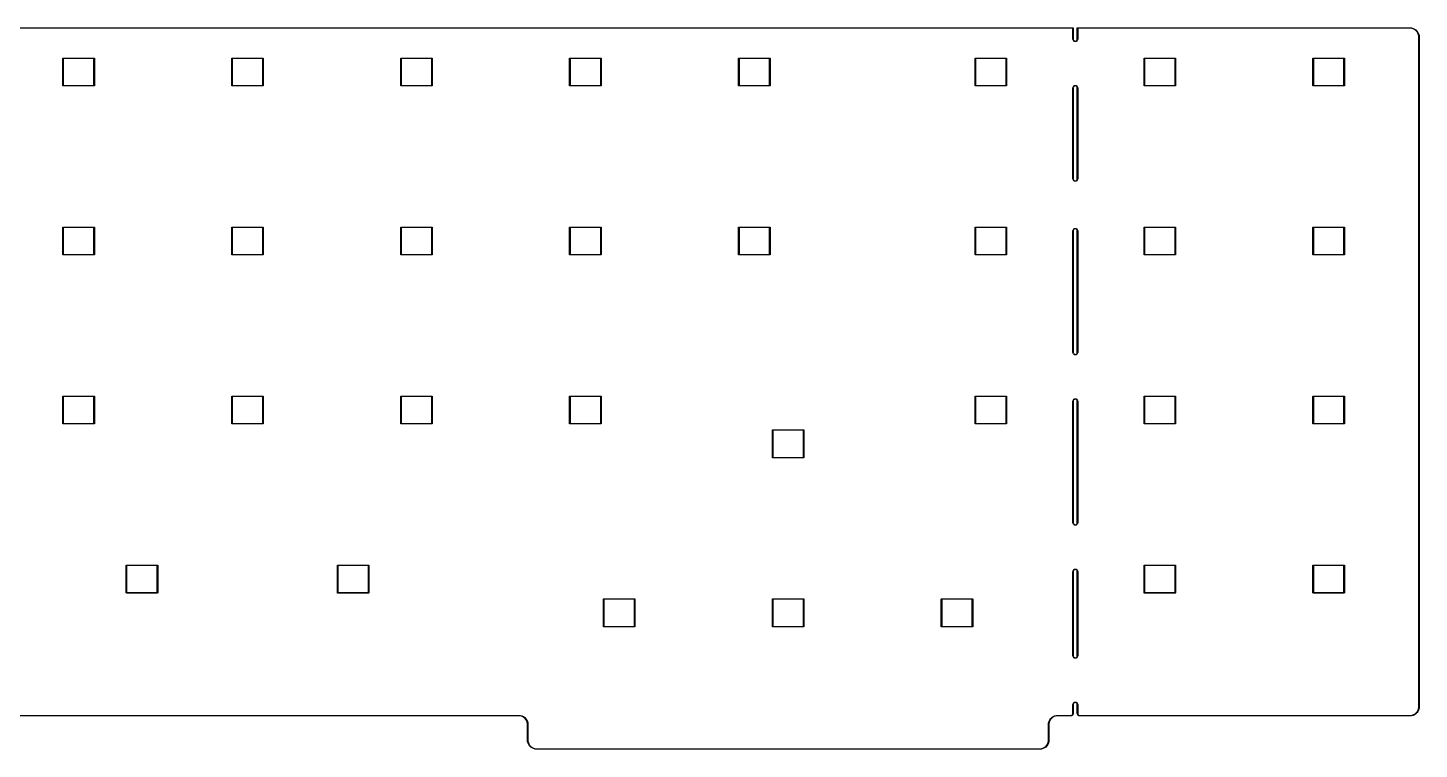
# Model space of a CAD drawing. Extents: x 2.6 to 15, y -6.3 to -3.1.
# Drawn here: x 8.77 to 14.95, y -6.3 to -3.1 of the extents above; entities that cross this region are included whole.
import ezdxf

# ---------------------------------------------------------------- set-up
doc = ezdxf.new("R2010")
doc.units = 0
doc.header["$MEASUREMENT"] = 0
doc.layers.add('BLACK', color=7, linetype='CONTINUOUS')

msp = doc.modelspace()

# ---------------------------------------------------------------- linework, layer by layer
at = {"layer": 'BLACK', "linetype": 'CONTINUOUS'}
for p, q in [((2.6378, -3.0994), (13.4154, -3.0994)), ((13.4144, -3.1014), (2.6378, -3.1014)), ((13.4144, -3.1496), (13.4144, -3.1014)), ((13.4149, -3.153), (13.4144, -3.1496)), ((13.4154, -3.0994), (13.4157, -3.0995)), ((13.4157, -3.0995), (13.4163, -3.1)), ((13.4163, -3.1), (13.4163, -3.1004)), ((13.4163, -3.1004), (13.4163, -3.1496)), ((13.4163, -3.1496), (13.4163, -3.151)), ((13.4341, -3.1), (13.4347, -3.0995)), ((13.4341, -3.1004), (13.4341, -3.1)), ((13.4341, -3.1496), (13.4341, -3.1004)), ((13.4341, -3.151), (13.4341, -3.1496)), ((13.4347, -3.0995), (13.435, -3.0994)), ((13.435, -3.0994), (14.9114, -3.0994)), ((13.436, -3.1496), (13.4355, -3.153)), ((14.9114, -3.1014), (13.436, -3.1014)), ((13.436, -3.1014), (13.436, -3.1496)), ((14.9114, -3.0994), (14.9184, -3.1)), ((14.9148, -3.1014), (14.9114, -3.1014)), ((14.9214, -3.1025), (14.9148, -3.1014)), ((14.9184, -3.1), (14.9252, -3.1018)), ((14.9277, -3.1048), (14.9214, -3.1025)), ((14.9252, -3.1018), (14.9316, -3.1048)), ((14.9335, -3.1082), (14.9277, -3.1048)), ((14.9316, -3.1048), (14.9374, -3.1089)), ((14.9387, -3.1125), (14.9335, -3.1082)), ((14.9374, -3.1089), (14.9423, -3.1138)), ((14.943, -3.1177), (14.9387, -3.1125)), ((14.9423, -3.1138), (14.9464, -3.1196)), ((14.9463, -3.1235), (14.943, -3.1177)), ((14.9486, -3.1298), (14.9463, -3.1235)), ((14.9464, -3.1196), (14.9493, -3.126)), ((14.9498, -3.1364), (14.9486, -3.1298)), ((14.9493, -3.126), (14.9512, -3.1328)), ((14.9498, -3.1398), (14.9498, -3.1364)), ((14.9498, -6.1122), (14.9498, -3.1398)), ((14.9512, -3.1328), (14.9518, -3.1398)), ((14.9518, -3.1398), (14.9518, -6.1122)), ((13.4164, -3.156), (13.4149, -3.153)), ((13.4163, -3.151), (13.4172, -3.1537)), ((13.4188, -3.1584), (13.4164, -3.156)), ((13.4172, -3.1537), (13.4189, -3.1559)), ((13.4219, -3.1599), (13.4188, -3.1584)), ((13.4189, -3.1559), (13.4211, -3.1576)), ((13.4211, -3.1576), (13.4238, -3.1585)), ((13.4252, -3.1604), (13.4219, -3.1599)), ((13.4238, -3.1585), (13.4252, -3.1585)), ((13.4252, -3.1585), (13.4266, -3.1585)), ((13.4285, -3.1599), (13.4252, -3.1604)), ((13.4266, -3.1585), (13.4293, -3.1576)), ((13.4316, -3.1584), (13.4285, -3.1599)), ((13.4293, -3.1576), (13.4315, -3.1559)), ((13.4315, -3.1559), (13.4332, -3.1537)), ((13.434, -3.156), (13.4316, -3.1584)), ((13.4332, -3.1537), (13.4341, -3.151)), ((13.4355, -3.153), (13.434, -3.156)), ((8.9301, -3.2343), (8.9302, -3.2339)), ((8.9301, -3.3563), (8.9301, -3.2343)), ((8.9302, -3.2339), (8.9307, -3.2333)), ((8.9307, -3.2333), (8.9311, -3.2333)), ((8.9311, -3.2333), (9.0689, -3.2333)), ((8.9321, -3.2352), (8.9321, -3.3553)), ((9.0679, -3.2352), (8.9321, -3.2352)), ((9.0679, -3.3553), (9.0679, -3.2352)), ((9.0689, -3.2333), (9.0693, -3.2333)), ((9.0693, -3.2333), (9.0698, -3.2339)), ((9.0698, -3.2339), (9.0699, -3.2343)), ((9.0699, -3.2343), (9.0699, -3.3563)), ((9.6801, -3.2343), (9.6802, -3.2339)), ((9.6801, -3.3563), (9.6801, -3.2343)), ((9.6802, -3.2339), (9.6807, -3.2333)), ((9.6807, -3.2333), (9.6811, -3.2333)), ((9.6811, -3.2333), (9.8189, -3.2333)), ((9.6821, -3.2352), (9.6821, -3.3553)), ((9.8179, -3.2352), (9.6821, -3.2352)), ((9.8179, -3.3553), (9.8179, -3.2352)), ((9.8189, -3.2333), (9.8193, -3.2333)), ((9.8193, -3.2333), (9.8198, -3.2339)), ((9.8198, -3.2339), (9.8199, -3.2343)), ((9.8199, -3.2343), (9.8199, -3.3563)), ((10.4301, -3.2343), (10.4302, -3.2339)), ((10.4301, -3.3563), (10.4301, -3.2343)), ((10.4302, -3.2339), (10.4307, -3.2333)), ((10.4307, -3.2333), (10.4311, -3.2333)), ((10.4311, -3.2333), (10.5689, -3.2333)), ((10.4321, -3.2352), (10.4321, -3.3553)), ((10.5679, -3.2352), (10.4321, -3.2352)), ((10.5679, -3.3553), (10.5679, -3.2352)), ((10.5689, -3.2333), (10.5693, -3.2333)), ((10.5693, -3.2333), (10.5698, -3.2339)), ((10.5698, -3.2339), (10.5699, -3.2343)), ((10.5699, -3.2343), (10.5699, -3.3563)), ((11.1801, -3.2343), (11.1802, -3.2339)), ((11.1801, -3.3563), (11.1801, -3.2343)), ((11.1802, -3.2339), (11.1807, -3.2333)), ((11.1807, -3.2333), (11.1811, -3.2333)), ((11.1811, -3.2333), (11.3189, -3.2333)), ((11.1821, -3.2352), (11.1821, -3.3553)), ((11.3179, -3.2352), (11.1821, -3.2352)), ((11.3179, -3.3553), (11.3179, -3.2352)), ((11.3189, -3.2333), (11.3193, -3.2333)), ((11.3193, -3.2333), (11.3198, -3.2339)), ((11.3198, -3.2339), (11.3199, -3.2343)), ((11.3199, -3.2343), (11.3199, -3.3563)), ((11.9301, -3.2343), (11.9302, -3.2339)), ((11.9301, -3.3563), (11.9301, -3.2343)), ((11.9302, -3.2339), (11.9307, -3.2333)), ((11.9307, -3.2333), (11.9311, -3.2333)), ((11.9311, -3.2333), (12.0689, -3.2333)), ((11.9321, -3.2352), (11.9321, -3.3553)), ((12.0679, -3.2352), (11.9321, -3.2352)), ((12.0679, -3.3553), (12.0679, -3.2352)), ((12.0689, -3.2333), (12.0693, -3.2333)), ((12.0693, -3.2333), (12.0698, -3.2339)), ((12.0698, -3.2339), (12.0699, -3.2343)), ((12.0699, -3.2343), (12.0699, -3.3563)), ((12.9801, -3.2343), (12.9802, -3.2339)), ((12.9801, -3.3563), (12.9801, -3.2343)), ((12.9802, -3.2339), (12.9807, -3.2333)), ((12.9807, -3.2333), (12.9811, -3.2333)), ((12.9811, -3.2333), (13.1189, -3.2333)), ((12.9821, -3.2352), (12.9821, -3.3553)), ((13.1179, -3.2352), (12.9821, -3.2352)), ((13.1179, -3.3553), (13.1179, -3.2352)), ((13.1189, -3.2333), (13.1193, -3.2333)), ((13.1193, -3.2333), (13.1198, -3.2339)), ((13.1198, -3.2339), (13.1199, -3.2343)), ((13.1199, -3.2343), (13.1199, -3.3563)), ((13.7301, -3.2343), (13.7302, -3.2339)), ((13.7301, -3.3563), (13.7301, -3.2343)), ((13.7302, -3.2339), (13.7307, -3.2333)), ((13.7307, -3.2333), (13.7311, -3.2333)), ((13.7311, -3.2333), (13.8689, -3.2333)), ((13.7321, -3.2352), (13.7321, -3.3553)), ((13.8679, -3.2352), (13.7321, -3.2352)), ((13.8679, -3.3553), (13.8679, -3.2352)), ((13.8689, -3.2333), (13.8693, -3.2333)), ((13.8693, -3.2333), (13.8698, -3.2339)), ((13.8698, -3.2339), (13.8699, -3.2343)), ((13.8699, -3.2343), (13.8699, -3.3563)), ((14.4801, -3.2343), (14.4802, -3.2339)), ((14.4801, -3.3563), (14.4801, -3.2343)), ((14.4802, -3.2339), (14.4807, -3.2333)), ((14.4807, -3.2333), (14.4811, -3.2333)), ((14.4811, -3.2333), (14.6189, -3.2333)), ((14.4821, -3.2352), (14.4821, -3.3553)), ((14.6179, -3.2352), (14.4821, -3.2352)), ((14.6179, -3.3553), (14.6179, -3.2352)), ((14.6189, -3.2333), (14.6193, -3.2333)), ((14.6193, -3.2333), (14.6198, -3.2339)), ((14.6198, -3.2339), (14.6199, -3.2343)), ((14.6199, -3.2343), (14.6199, -3.3563)), ((8.9302, -3.3567), (8.9301, -3.3563)), ((8.9307, -3.3572), (8.9302, -3.3567)), ((8.9302, -3.3567), (8.9302, -3.3567)), ((8.9311, -3.3573), (8.9307, -3.3572)), ((9.0689, -3.3573), (8.9311, -3.3573)), ((8.9321, -3.3553), (9.0679, -3.3553)), ((9.0693, -3.3572), (9.0689, -3.3573)), ((9.0698, -3.3567), (9.0693, -3.3572)), ((9.0699, -3.3563), (9.0698, -3.3567)), ((9.0698, -3.3567), (9.0698, -3.3567)), ((9.6802, -3.3567), (9.6801, -3.3563)), ((9.6807, -3.3572), (9.6802, -3.3567)), ((9.6802, -3.3567), (9.6802, -3.3567)), ((9.6811, -3.3573), (9.6807, -3.3572)), ((9.8189, -3.3573), (9.6811, -3.3573)), ((9.6821, -3.3553), (9.8179, -3.3553)), ((9.8193, -3.3572), (9.8189, -3.3573)), ((9.8198, -3.3567), (9.8193, -3.3572)), ((9.8199, -3.3563), (9.8198, -3.3567)), ((9.8198, -3.3567), (9.8198, -3.3567)), ((10.4302, -3.3567), (10.4301, -3.3563)), ((10.4307, -3.3572), (10.4302, -3.3567)), ((10.4302, -3.3567), (10.4302, -3.3567)), ((10.4311, -3.3573), (10.4307, -3.3572)), ((10.5689, -3.3573), (10.4311, -3.3573)), ((10.4321, -3.3553), (10.5679, -3.3553)), ((10.5693, -3.3572), (10.5689, -3.3573)), ((10.5698, -3.3567), (10.5693, -3.3572)), ((10.5699, -3.3563), (10.5698, -3.3567)), ((10.5698, -3.3567), (10.5698, -3.3567)), ((11.1802, -3.3567), (11.1801, -3.3563)), ((11.1807, -3.3572), (11.1802, -3.3567)), ((11.1802, -3.3567), (11.1802, -3.3567)), ((11.1811, -3.3573), (11.1807, -3.3572)), ((11.3189, -3.3573), (11.1811, -3.3573)), ((11.1821, -3.3553), (11.3179, -3.3553)), ((11.3193, -3.3572), (11.3189, -3.3573)), ((11.3198, -3.3567), (11.3193, -3.3572)), ((11.3199, -3.3563), (11.3198, -3.3567)), ((11.3198, -3.3567), (11.3198, -3.3567)), ((11.9302, -3.3567), (11.9301, -3.3563)), ((11.9307, -3.3572), (11.9302, -3.3567)), ((11.9302, -3.3567), (11.9302, -3.3567)), ((11.9311, -3.3573), (11.9307, -3.3572)), ((12.0689, -3.3573), (11.9311, -3.3573)), ((11.9321, -3.3553), (12.0679, -3.3553)), ((12.0693, -3.3572), (12.0689, -3.3573)), ((12.0698, -3.3567), (12.0693, -3.3572)), ((12.0699, -3.3563), (12.0698, -3.3567)), ((12.0698, -3.3567), (12.0698, -3.3567)), ((12.9802, -3.3567), (12.9801, -3.3563)), ((12.9807, -3.3572), (12.9802, -3.3567)), ((12.9802, -3.3567), (12.9802, -3.3567)), ((12.9811, -3.3573), (12.9807, -3.3572)), ((13.1189, -3.3573), (12.9811, -3.3573)), ((12.9821, -3.3553), (13.1179, -3.3553)), ((13.1193, -3.3572), (13.1189, -3.3573)), ((13.1198, -3.3567), (13.1193, -3.3572)), ((13.1199, -3.3563), (13.1198, -3.3567)), ((13.1198, -3.3567), (13.1198, -3.3567)), ((13.4144, -3.3661), (13.4149, -3.3628)), ((13.4144, -3.7697), (13.4144, -3.3661)), ((13.4144, -3.3661), (13.4144, -3.3661)), ((13.4144, -3.3661), (13.4144, -3.3661)), ((13.4149, -3.3628), (13.4164, -3.3598)), ((13.4172, -3.3621), (13.4163, -3.3647)), ((13.4163, -3.3647), (13.4163, -3.3661)), ((13.4163, -3.3661), (13.4163, -3.3661)), ((13.4163, -3.3661), (13.4163, -3.3661)), ((13.4163, -3.3661), (13.4163, -3.7697)), ((13.4164, -3.3598), (13.4188, -3.3574)), ((13.4189, -3.3598), (13.4172, -3.3621)), ((13.4188, -3.3574), (13.4219, -3.3558)), ((13.4211, -3.3581), (13.4189, -3.3598)), ((13.4238, -3.3573), (13.4211, -3.3581)), ((13.4219, -3.3558), (13.4252, -3.3553)), ((13.4252, -3.3573), (13.4238, -3.3573)), ((13.4252, -3.3553), (13.4285, -3.3558)), ((13.4252, -3.3553), (13.4252, -3.3553)), ((13.4266, -3.3573), (13.4252, -3.3573)), ((13.4252, -3.3573), (13.4252, -3.3573)), ((13.4293, -3.3581), (13.4266, -3.3573)), ((13.4285, -3.3558), (13.4316, -3.3574)), ((13.4315, -3.3598), (13.4293, -3.3581)), ((13.4332, -3.3621), (13.4315, -3.3598)), ((13.4316, -3.3574), (13.434, -3.3598)), ((13.4341, -3.3647), (13.4332, -3.3621)), ((13.434, -3.3598), (13.4355, -3.3628)), ((13.4341, -3.3661), (13.4341, -3.3647)), ((13.4341, -3.7697), (13.4341, -3.3661)), ((13.4341, -3.3661), (13.4341, -3.3661)), ((13.4341, -3.3661), (13.4341, -3.3661)), ((13.4341, -3.3661), (13.4341, -3.3661)), ((13.4355, -3.3628), (13.436, -3.3661)), ((13.436, -3.3661), (13.436, -3.3661)), ((13.436, -3.3661), (13.436, -3.3661)), ((13.436, -3.3661), (13.436, -3.3661)), ((13.436, -3.3661), (13.436, -3.7697)), ((13.7302, -3.3567), (13.7301, -3.3563)), ((13.7307, -3.3572), (13.7302, -3.3567)), ((13.7302, -3.3567), (13.7302, -3.3567)), ((13.7311, -3.3573), (13.7307, -3.3572)), ((13.8689, -3.3573), (13.7311, -3.3573)), ((13.7321, -3.3553), (13.8679, -3.3553)), ((13.8693, -3.3572), (13.8689, -3.3573)), ((13.8698, -3.3567), (13.8693, -3.3572)), ((13.8699, -3.3563), (13.8698, -3.3567)), ((13.8698, -3.3567), (13.8698, -3.3567)), ((14.4802, -3.3567), (14.4801, -3.3563)), ((14.4807, -3.3572), (14.4802, -3.3567)), ((14.4802, -3.3567), (14.4802, -3.3567)), ((14.4811, -3.3573), (14.4807, -3.3572)), ((14.6189, -3.3573), (14.4811, -3.3573)), ((14.4821, -3.3553), (14.6179, -3.3553)), ((14.6193, -3.3572), (14.6189, -3.3573)), ((14.6198, -3.3567), (14.6193, -3.3572)), ((14.6199, -3.3563), (14.6198, -3.3567)), ((14.6198, -3.3567), (14.6198, -3.3567)), ((13.4149, -3.773), (13.4144, -3.7697)), ((13.4164, -3.776), (13.4149, -3.773)), ((13.4163, -3.7697), (13.4163, -3.7711)), ((13.4163, -3.7711), (13.4172, -3.7738)), ((13.4188, -3.7784), (13.4164, -3.776)), ((13.4172, -3.7738), (13.4189, -3.776)), ((13.4219, -3.78), (13.4188, -3.7784)), ((13.4189, -3.776), (13.4211, -3.7777)), ((13.4211, -3.7777), (13.4238, -3.7785)), ((13.4252, -3.7805), (13.4219, -3.78)), ((13.4238, -3.7785), (13.4252, -3.7785)), ((13.4252, -3.7785), (13.4266, -3.7785)), ((13.4285, -3.78), (13.4252, -3.7805)), ((13.4266, -3.7785), (13.4293, -3.7777)), ((13.4316, -3.7784), (13.4285, -3.78)), ((13.4293, -3.7777), (13.4315, -3.776)), ((13.4315, -3.776), (13.4332, -3.7738)), ((13.434, -3.776), (13.4316, -3.7784)), ((13.4332, -3.7738), (13.4341, -3.7711)), ((13.4355, -3.773), (13.434, -3.776)), ((13.4341, -3.7711), (13.4341, -3.7697)), ((13.436, -3.7697), (13.4355, -3.773)), ((8.9301, -3.9843), (8.9302, -3.9839)), ((8.9301, -4.1063), (8.9301, -3.9843)), ((8.9302, -3.9839), (8.9307, -3.9833)), ((8.9307, -3.9833), (8.9311, -3.9833)), ((8.9311, -3.9833), (9.0689, -3.9833)), ((8.9321, -3.9852), (8.9321, -4.1053)), ((9.0679, -3.9852), (8.9321, -3.9852)), ((9.0679, -4.1053), (9.0679, -3.9852)), ((9.0689, -3.9833), (9.0693, -3.9833)), ((9.0693, -3.9833), (9.0698, -3.9839)), ((9.0698, -3.9839), (9.0699, -3.9843)), ((9.0699, -3.9843), (9.0699, -4.1063)), ((9.6801, -3.9843), (9.6802, -3.9839)), ((9.6801, -4.1063), (9.6801, -3.9843)), ((9.6802, -3.9839), (9.6807, -3.9833)), ((9.6807, -3.9833), (9.6811, -3.9833)), ((9.6811, -3.9833), (9.8189, -3.9833)), ((9.6821, -3.9852), (9.6821, -4.1053)), ((9.8179, -3.9852), (9.6821, -3.9852)), ((9.8179, -4.1053), (9.8179, -3.9852)), ((9.8189, -3.9833), (9.8193, -3.9833)), ((9.8193, -3.9833), (9.8198, -3.9839)), ((9.8198, -3.9839), (9.8199, -3.9843)), ((9.8199, -3.9843), (9.8199, -4.1063)), ((10.4301, -3.9843), (10.4302, -3.9839)), ((10.4301, -4.1063), (10.4301, -3.9843)), ((10.4302, -3.9839), (10.4307, -3.9833)), ((10.4307, -3.9833), (10.4311, -3.9833)), ((10.4311, -3.9833), (10.5689, -3.9833)), ((10.4321, -3.9852), (10.4321, -4.1053)), ((10.5679, -3.9852), (10.4321, -3.9852)), ((10.5679, -4.1053), (10.5679, -3.9852)), ((10.5689, -3.9833), (10.5693, -3.9833)), ((10.5693, -3.9833), (10.5698, -3.9839)), ((10.5698, -3.9839), (10.5699, -3.9843)), ((10.5699, -3.9843), (10.5699, -4.1063)), ((11.1801, -3.9843), (11.1802, -3.9839)), ((11.1801, -4.1063), (11.1801, -3.9843)), ((11.1802, -3.9839), (11.1807, -3.9833)), ((11.1807, -3.9833), (11.1811, -3.9833)), ((11.1811, -3.9833), (11.3189, -3.9833)), ((11.1821, -3.9852), (11.1821, -4.1053)), ((11.3179, -3.9852), (11.1821, -3.9852)), ((11.3179, -4.1053), (11.3179, -3.9852)), ((11.3189, -3.9833), (11.3193, -3.9833)), ((11.3193, -3.9833), (11.3198, -3.9839)), ((11.3198, -3.9839), (11.3199, -3.9843)), ((11.3199, -3.9843), (11.3199, -4.1063)), ((11.9301, -3.9843), (11.9302, -3.9839)), ((11.9301, -4.1063), (11.9301, -3.9843)), ((11.9302, -3.9839), (11.9307, -3.9833)), ((11.9307, -3.9833), (11.9311, -3.9833)), ((11.9311, -3.9833), (12.0689, -3.9833)), ((11.9321, -3.9852), (11.9321, -4.1053)), ((12.0679, -3.9852), (11.9321, -3.9852)), ((12.0679, -4.1053), (12.0679, -3.9852)), ((12.0689, -3.9833), (12.0693, -3.9833)), ((12.0693, -3.9833), (12.0698, -3.9839)), ((12.0698, -3.9839), (12.0699, -3.9843)), ((12.0699, -3.9843), (12.0699, -4.1063)), ((12.9801, -3.9843), (12.9802, -3.9839)), ((12.9801, -4.1063), (12.9801, -3.9843)), ((12.9802, -3.9839), (12.9807, -3.9833)), ((12.9807, -3.9833), (12.9811, -3.9833)), ((12.9811, -3.9833), (13.1189, -3.9833)), ((12.9821, -3.9852), (12.9821, -4.1053)), ((13.1179, -3.9852), (12.9821, -3.9852)), ((13.1179, -4.1053), (13.1179, -3.9852)), ((13.1189, -3.9833), (13.1193, -3.9833)), ((13.1193, -3.9833), (13.1198, -3.9839)), ((13.1198, -3.9839), (13.1199, -3.9843)), ((13.1199, -3.9843), (13.1199, -4.1063)), ((13.4144, -4), (13.4149, -3.9967)), ((13.4144, -4.5394), (13.4144, -4)), ((13.4149, -3.9967), (13.4164, -3.9936)), ((13.4172, -3.9959), (13.4163, -3.9986)), ((13.4163, -3.9986), (13.4163, -4)), ((13.4163, -4), (13.4163, -4.5394)), ((13.4164, -3.9936), (13.4188, -3.9912)), ((13.4189, -3.9937), (13.4172, -3.9959)), ((13.4188, -3.9912), (13.4219, -3.9897)), ((13.4211, -3.992), (13.4189, -3.9937)), ((13.4238, -3.9911), (13.4211, -3.992)), ((13.4219, -3.9897), (13.4252, -3.9892)), ((13.4252, -3.9911), (13.4238, -3.9911)), ((13.4252, -3.9892), (13.4285, -3.9897)), ((13.4266, -3.9911), (13.4252, -3.9911)), ((13.4293, -3.992), (13.4266, -3.9911)), ((13.4285, -3.9897), (13.4316, -3.9912)), ((13.4315, -3.9937), (13.4293, -3.992)), ((13.4332, -3.9959), (13.4315, -3.9937)), ((13.4316, -3.9912), (13.434, -3.9936)), ((13.4341, -3.9986), (13.4332, -3.9959)), ((13.434, -3.9936), (13.4355, -3.9967)), ((13.4341, -4), (13.4341, -3.9986)), ((13.4341, -4.5394), (13.4341, -4)), ((13.4355, -3.9967), (13.436, -4)), ((13.436, -4), (13.436, -4.5394)), ((13.7301, -3.9843), (13.7302, -3.9839)), ((13.7301, -4.1063), (13.7301, -3.9843)), ((13.7302, -3.9839), (13.7307, -3.9833)), ((13.7307, -3.9833), (13.7311, -3.9833)), ((13.7311, -3.9833), (13.8689, -3.9833)), ((13.7321, -3.9852), (13.7321, -4.1053)), ((13.8679, -3.9852), (13.7321, -3.9852)), ((13.8679, -4.1053), (13.8679, -3.9852)), ((13.8689, -3.9833), (13.8693, -3.9833)), ((13.8693, -3.9833), (13.8698, -3.9839)), ((13.8698, -3.9839), (13.8699, -3.9843)), ((13.8699, -3.9843), (13.8699, -4.1063)), ((14.4801, -3.9843), (14.4802, -3.9839)), ((14.4801, -4.1063), (14.4801, -3.9843)), ((14.4802, -3.9839), (14.4807, -3.9833)), ((14.4807, -3.9833), (14.4811, -3.9833)), ((14.4811, -3.9833), (14.6189, -3.9833)), ((14.4821, -3.9852), (14.4821, -4.1053)), ((14.6179, -3.9852), (14.4821, -3.9852)), ((14.6179, -4.1053), (14.6179, -3.9852)), ((14.6189, -3.9833), (14.6193, -3.9833)), ((14.6193, -3.9833), (14.6198, -3.9839)), ((14.6198, -3.9839), (14.6199, -3.9843)), ((14.6199, -3.9843), (14.6199, -4.1063)), ((8.9302, -4.1067), (8.9301, -4.1063)), ((8.9307, -4.1072), (8.9302, -4.1067)), ((8.9311, -4.1073), (8.9307, -4.1072)), ((9.0689, -4.1073), (8.9311, -4.1073)), ((8.9321, -4.1053), (9.0679, -4.1053)), ((9.0693, -4.1072), (9.0689, -4.1073)), ((9.0698, -4.1067), (9.0693, -4.1072)), ((9.0699, -4.1063), (9.0698, -4.1067)), ((9.6802, -4.1067), (9.6801, -4.1063)), ((9.6807, -4.1072), (9.6802, -4.1067)), ((9.6811, -4.1073), (9.6807, -4.1072)), ((9.8189, -4.1073), (9.6811, -4.1073)), ((9.6821, -4.1053), (9.8179, -4.1053)), ((9.8193, -4.1072), (9.8189, -4.1073)), ((9.8198, -4.1067), (9.8193, -4.1072)), ((9.8199, -4.1063), (9.8198, -4.1067)), ((10.4302, -4.1067), (10.4301, -4.1063)), ((10.4307, -4.1072), (10.4302, -4.1067)), ((10.4311, -4.1073), (10.4307, -4.1072)), ((10.5689, -4.1073), (10.4311, -4.1073)), ((10.4321, -4.1053), (10.5679, -4.1053)), ((10.5693, -4.1072), (10.5689, -4.1073)), ((10.5698, -4.1067), (10.5693, -4.1072)), ((10.5699, -4.1063), (10.5698, -4.1067)), ((11.1802, -4.1067), (11.1801, -4.1063)), ((11.1807, -4.1072), (11.1802, -4.1067)), ((11.1811, -4.1073), (11.1807, -4.1072)), ((11.3189, -4.1073), (11.1811, -4.1073)), ((11.1821, -4.1053), (11.3179, -4.1053)), ((11.3193, -4.1072), (11.3189, -4.1073)), ((11.3198, -4.1067), (11.3193, -4.1072)), ((11.3199, -4.1063), (11.3198, -4.1067)), ((11.9302, -4.1067), (11.9301, -4.1063)), ((11.9307, -4.1072), (11.9302, -4.1067)), ((11.9311, -4.1073), (11.9307, -4.1072)), ((12.0689, -4.1073), (11.9311, -4.1073)), ((11.9321, -4.1053), (12.0679, -4.1053)), ((12.0693, -4.1072), (12.0689, -4.1073)), ((12.0698, -4.1067), (12.0693, -4.1072)), ((12.0699, -4.1063), (12.0698, -4.1067)), ((12.9802, -4.1067), (12.9801, -4.1063)), ((12.9807, -4.1072), (12.9802, -4.1067)), ((12.9811, -4.1073), (12.9807, -4.1072)), ((13.1189, -4.1073), (12.9811, -4.1073)), ((12.9821, -4.1053), (13.1179, -4.1053)), ((13.1193, -4.1072), (13.1189, -4.1073)), ((13.1198, -4.1067), (13.1193, -4.1072)), ((13.1199, -4.1063), (13.1198, -4.1067)), ((13.7302, -4.1067), (13.7301, -4.1063)), ((13.7307, -4.1072), (13.7302, -4.1067)), ((13.7311, -4.1073), (13.7307, -4.1072)), ((13.8689, -4.1073), (13.7311, -4.1073)), ((13.7321, -4.1053), (13.8679, -4.1053)), ((13.8693, -4.1072), (13.8689, -4.1073)), ((13.8698, -4.1067), (13.8693, -4.1072)), ((13.8699, -4.1063), (13.8698, -4.1067)), ((14.4802, -4.1067), (14.4801, -4.1063)), ((14.4807, -4.1072), (14.4802, -4.1067)), ((14.4811, -4.1073), (14.4807, -4.1072)), ((14.6189, -4.1073), (14.4811, -4.1073)), ((14.4821, -4.1053), (14.6179, -4.1053)), ((14.6193, -4.1072), (14.6189, -4.1073)), ((14.6198, -4.1067), (14.6193, -4.1072)), ((14.6199, -4.1063), (14.6198, -4.1067)), ((13.4149, -4.5427), (13.4144, -4.5394)), ((13.4164, -4.5457), (13.4149, -4.5427)), ((13.4163, -4.5394), (13.4163, -4.5408)), ((13.4163, -4.5408), (13.4172, -4.5434)), ((13.4188, -4.5481), (13.4164, -4.5457)), ((13.4172, -4.5434), (13.4189, -4.5457)), ((13.4219, -4.5497), (13.4188, -4.5481)), ((13.4189, -4.5457), (13.4211, -4.5474)), ((13.4211, -4.5474), (13.4238, -4.5482)), ((13.4252, -4.5502), (13.4219, -4.5497)), ((13.4238, -4.5482), (13.4252, -4.5482)), ((13.4252, -4.5482), (13.4266, -4.5482)), ((13.4285, -4.5497), (13.4252, -4.5502)), ((13.4266, -4.5482), (13.4293, -4.5474)), ((13.4316, -4.5481), (13.4285, -4.5497)), ((13.4293, -4.5474), (13.4315, -4.5457)), ((13.4315, -4.5457), (13.4332, -4.5434)), ((13.434, -4.5457), (13.4316, -4.5481)), ((13.4332, -4.5434), (13.4341, -4.5408)), ((13.4355, -4.5427), (13.434, -4.5457)), ((13.4341, -4.5408), (13.4341, -4.5394)), ((13.436, -4.5394), (13.4355, -4.5427)), ((8.9301, -4.7343), (8.9302, -4.7339)), ((8.9301, -4.8563), (8.9301, -4.7343)), ((8.9302, -4.7339), (8.9307, -4.7333)), ((8.9307, -4.7333), (8.9311, -4.7333)), ((8.9311, -4.7333), (9.0689, -4.7333)), ((8.9321, -4.7352), (8.9321, -4.8553)), ((9.0679, -4.7352), (8.9321, -4.7352)), ((9.0679, -4.8553), (9.0679, -4.7352)), ((9.0689, -4.7333), (9.0693, -4.7333)), ((9.0693, -4.7333), (9.0698, -4.7339)), ((9.0698, -4.7339), (9.0699, -4.7343)), ((9.0699, -4.7343), (9.0699, -4.8563)), ((9.6801, -4.7343), (9.6802, -4.7339)), ((9.6801, -4.8563), (9.6801, -4.7343)), ((9.6802, -4.7339), (9.6807, -4.7333)), ((9.6807, -4.7333), (9.6811, -4.7333)), ((9.6811, -4.7333), (9.8189, -4.7333)), ((9.6821, -4.7352), (9.6821, -4.8553)), ((9.8179, -4.7352), (9.6821, -4.7352)), ((9.8179, -4.8553), (9.8179, -4.7352)), ((9.8189, -4.7333), (9.8193, -4.7333)), ((9.8193, -4.7333), (9.8198, -4.7339)), ((9.8198, -4.7339), (9.8199, -4.7343)), ((9.8199, -4.7343), (9.8199, -4.8563)), ((10.4301, -4.7343), (10.4302, -4.7339)), ((10.4301, -4.8563), (10.4301, -4.7343)), ((10.4302, -4.7339), (10.4307, -4.7333)), ((10.4307, -4.7333), (10.4311, -4.7333)), ((10.4311, -4.7333), (10.5689, -4.7333)), ((10.4321, -4.7352), (10.4321, -4.8553)), ((10.5679, -4.7352), (10.4321, -4.7352)), ((10.5679, -4.8553), (10.5679, -4.7352)), ((10.5689, -4.7333), (10.5693, -4.7333)), ((10.5693, -4.7333), (10.5698, -4.7339)), ((10.5698, -4.7339), (10.5699, -4.7343)), ((10.5699, -4.7343), (10.5699, -4.8563)), ((11.1801, -4.7343), (11.1802, -4.7339)), ((11.1801, -4.8563), (11.1801, -4.7343)), ((11.1802, -4.7339), (11.1807, -4.7333)), ((11.1807, -4.7333), (11.1811, -4.7333)), ((11.1811, -4.7333), (11.3189, -4.7333)), ((11.1821, -4.7352), (11.1821, -4.8553)), ((11.3179, -4.7352), (11.1821, -4.7352)), ((11.3179, -4.8553), (11.3179, -4.7352)), ((11.3189, -4.7333), (11.3193, -4.7333)), ((11.3193, -4.7333), (11.3198, -4.7339)), ((11.3198, -4.7339), (11.3199, -4.7343)), ((11.3199, -4.7343), (11.3199, -4.8563)), ((12.9801, -4.7343), (12.9802, -4.7339)), ((12.9801, -4.8563), (12.9801, -4.7343)), ((12.9802, -4.7339), (12.9807, -4.7333)), ((12.9807, -4.7333), (12.9811, -4.7333)), ((12.9811, -4.7333), (13.1189, -4.7333)), ((12.9821, -4.7352), (12.9821, -4.8553)), ((13.1179, -4.7352), (12.9821, -4.7352)), ((13.1179, -4.8553), (13.1179, -4.7352)), ((13.1189, -4.7333), (13.1193, -4.7333)), ((13.1193, -4.7333), (13.1198, -4.7339)), ((13.1198, -4.7339), (13.1199, -4.7343)), ((13.1199, -4.7343), (13.1199, -4.8563)), ((13.4144, -4.7559), (13.4149, -4.7526)), ((13.4144, -5.2953), (13.4144, -4.7559)), ((13.4149, -4.7526), (13.4164, -4.7495)), ((13.4172, -4.7518), (13.4163, -4.7545)), ((13.4163, -4.7545), (13.4163, -4.7559)), ((13.4163, -4.7559), (13.4163, -5.2953)), ((13.4164, -4.7495), (13.4188, -4.7471)), ((13.4189, -4.7496), (13.4172, -4.7518)), ((13.4188, -4.7471), (13.4219, -4.7456)), ((13.4211, -4.7479), (13.4189, -4.7496)), ((13.4238, -4.747), (13.4211, -4.7479)), ((13.4219, -4.7456), (13.4252, -4.7451)), ((13.4252, -4.747), (13.4238, -4.747)), ((13.4252, -4.7451), (13.4285, -4.7456)), ((13.4266, -4.747), (13.4252, -4.747)), ((13.4293, -4.7479), (13.4266, -4.747)), ((13.4285, -4.7456), (13.4316, -4.7471)), ((13.4315, -4.7496), (13.4293, -4.7479)), ((13.4332, -4.7518), (13.4315, -4.7496)), ((13.4316, -4.7471), (13.434, -4.7495)), ((13.4341, -4.7545), (13.4332, -4.7518)), ((13.434, -4.7495), (13.4355, -4.7526)), ((13.4341, -4.7559), (13.4341, -4.7545)), ((13.4341, -5.2953), (13.4341, -4.7559)), ((13.4355, -4.7526), (13.436, -4.7559)), ((13.436, -4.7559), (13.436, -5.2953)), ((13.7301, -4.7343), (13.7302, -4.7339)), ((13.7301, -4.8563), (13.7301, -4.7343)), ((13.7302, -4.7339), (13.7307, -4.7333)), ((13.7307, -4.7333), (13.7311, -4.7333)), ((13.7311, -4.7333), (13.8689, -4.7333)), ((13.7321, -4.7352), (13.7321, -4.8553)), ((13.8679, -4.7352), (13.7321, -4.7352)), ((13.8679, -4.8553), (13.8679, -4.7352)), ((13.8689, -4.7333), (13.8693, -4.7333)), ((13.8693, -4.7333), (13.8698, -4.7339)), ((13.8698, -4.7339), (13.8699, -4.7343)), ((13.8699, -4.7343), (13.8699, -4.8563)), ((14.4801, -4.7343), (14.4802, -4.7339)), ((14.4801, -4.8563), (14.4801, -4.7343)), ((14.4802, -4.7339), (14.4807, -4.7333)), ((14.4807, -4.7333), (14.4811, -4.7333)), ((14.4811, -4.7333), (14.6189, -4.7333)), ((14.4821, -4.7352), (14.4821, -4.8553)), ((14.6179, -4.7352), (14.4821, -4.7352)), ((14.6179, -4.8553), (14.6179, -4.7352)), ((14.6189, -4.7333), (14.6193, -4.7333)), ((14.6193, -4.7333), (14.6198, -4.7339)), ((14.6198, -4.7339), (14.6199, -4.7343)), ((14.6199, -4.7343), (14.6199, -4.8563)), ((8.9302, -4.8567), (8.9301, -4.8563)), ((8.9307, -4.8572), (8.9302, -4.8567)), ((8.9311, -4.8573), (8.9307, -4.8572)), ((9.0689, -4.8573), (8.9311, -4.8573)), ((8.9321, -4.8553), (9.0679, -4.8553)), ((9.0693, -4.8572), (9.0689, -4.8573)), ((9.0698, -4.8567), (9.0693, -4.8572)), ((9.0699, -4.8563), (9.0698, -4.8567)), ((9.6802, -4.8567), (9.6801, -4.8563)), ((9.6807, -4.8572), (9.6802, -4.8567)), ((9.6811, -4.8573), (9.6807, -4.8572)), ((9.8189, -4.8573), (9.6811, -4.8573)), ((9.6821, -4.8553), (9.8179, -4.8553)), ((9.8193, -4.8572), (9.8189, -4.8573)), ((9.8198, -4.8567), (9.8193, -4.8572)), ((9.8199, -4.8563), (9.8198, -4.8567)), ((10.4302, -4.8567), (10.4301, -4.8563)), ((10.4307, -4.8572), (10.4302, -4.8567)), ((10.4311, -4.8573), (10.4307, -4.8572)), ((10.5689, -4.8573), (10.4311, -4.8573)), ((10.4321, -4.8553), (10.5679, -4.8553)), ((10.5693, -4.8572), (10.5689, -4.8573)), ((10.5698, -4.8567), (10.5693, -4.8572)), ((10.5699, -4.8563), (10.5698, -4.8567)), ((11.1802, -4.8567), (11.1801, -4.8563)), ((11.1807, -4.8572), (11.1802, -4.8567)), ((11.1811, -4.8573), (11.1807, -4.8572)), ((11.3189, -4.8573), (11.1811, -4.8573)), ((11.1821, -4.8553), (11.3179, -4.8553)), ((11.3193, -4.8572), (11.3189, -4.8573)), ((11.3198, -4.8567), (11.3193, -4.8572)), ((11.3199, -4.8563), (11.3198, -4.8567)), ((12.9802, -4.8567), (12.9801, -4.8563)), ((12.9807, -4.8572), (12.9802, -4.8567)), ((12.9811, -4.8573), (12.9807, -4.8572)), ((13.1189, -4.8573), (12.9811, -4.8573)), ((12.9821, -4.8553), (13.1179, -4.8553)), ((13.1193, -4.8572), (13.1189, -4.8573)), ((13.1198, -4.8567), (13.1193, -4.8572)), ((13.1199, -4.8563), (13.1198, -4.8567)), ((13.7302, -4.8567), (13.7301, -4.8563)), ((13.7307, -4.8572), (13.7302, -4.8567)), ((13.7311, -4.8573), (13.7307, -4.8572)), ((13.8689, -4.8573), (13.7311, -4.8573)), ((13.7321, -4.8553), (13.8679, -4.8553)), ((13.8693, -4.8572), (13.8689, -4.8573)), ((13.8698, -4.8567), (13.8693, -4.8572)), ((13.8699, -4.8563), (13.8698, -4.8567)), ((14.4802, -4.8567), (14.4801, -4.8563)), ((14.4807, -4.8572), (14.4802, -4.8567)), ((14.4811, -4.8573), (14.4807, -4.8572)), ((14.6189, -4.8573), (14.4811, -4.8573)), ((14.4821, -4.8553), (14.6179, -4.8553)), ((14.6193, -4.8572), (14.6189, -4.8573)), ((14.6198, -4.8567), (14.6193, -4.8572)), ((14.6199, -4.8563), (14.6198, -4.8567)), ((12.0801, -4.8843), (12.0802, -4.8839)), ((12.0801, -5.0063), (12.0801, -4.8843)), ((12.0802, -4.8839), (12.0807, -4.8833)), ((12.0807, -4.8833), (12.0811, -4.8833)), ((12.0811, -4.8833), (12.2189, -4.8833)), ((12.0821, -4.8852), (12.0821, -5.0053)), ((12.2179, -4.8852), (12.0821, -4.8852)), ((12.2179, -5.0053), (12.2179, -4.8852)), ((12.2189, -4.8833), (12.2193, -4.8833)), ((12.2193, -4.8833), (12.2198, -4.8839)), ((12.2198, -4.8839), (12.2199, -4.8843)), ((12.2199, -4.8843), (12.2199, -5.0063)), ((12.0802, -5.0067), (12.0801, -5.0063)), ((12.0807, -5.0072), (12.0802, -5.0067)), ((12.0811, -5.0073), (12.0807, -5.0072)), ((12.2189, -5.0073), (12.0811, -5.0073)), ((12.0821, -5.0053), (12.2179, -5.0053)), ((12.2193, -5.0072), (12.2189, -5.0073)), ((12.2198, -5.0067), (12.2193, -5.0072)), ((12.2199, -5.0063), (12.2198, -5.0067)), ((13.4149, -5.2986), (13.4144, -5.2953)), ((13.4164, -5.3016), (13.4149, -5.2986)), ((13.4163, -5.2953), (13.4163, -5.2967)), ((13.4163, -5.2967), (13.4172, -5.2993)), ((13.4188, -5.304), (13.4164, -5.3016)), ((13.4172, -5.2993), (13.4189, -5.3016)), ((13.4219, -5.3056), (13.4188, -5.304)), ((13.4189, -5.3016), (13.4211, -5.3033)), ((13.4211, -5.3033), (13.4238, -5.3041)), ((13.4252, -5.3061), (13.4219, -5.3056)), ((13.4238, -5.3041), (13.4252, -5.3041)), ((13.4252, -5.3041), (13.4266, -5.3041)), ((13.4285, -5.3056), (13.4252, -5.3061)), ((13.4266, -5.3041), (13.4293, -5.3033)), ((13.4316, -5.304), (13.4285, -5.3056)), ((13.4293, -5.3033), (13.4315, -5.3016)), ((13.4315, -5.3016), (13.4332, -5.2993)), ((13.434, -5.3016), (13.4316, -5.304)), ((13.4332, -5.2993), (13.4341, -5.2967)), ((13.4355, -5.2986), (13.434, -5.3016)), ((13.4341, -5.2967), (13.4341, -5.2953)), ((13.436, -5.2953), (13.4355, -5.2986)), ((9.2114, -5.4839), (9.212, -5.4833)), ((9.2114, -5.4843), (9.2114, -5.4839)), ((9.2114, -5.6063), (9.2114, -5.4843)), ((9.212, -5.4833), (9.2124, -5.4833)), ((9.2124, -5.4833), (9.3501, -5.4833)), ((9.2133, -5.4852), (9.2133, -5.6053)), ((9.3492, -5.4852), (9.2133, -5.4852)), ((9.3492, -5.6053), (9.3492, -5.4852)), ((9.3501, -5.4833), (9.3505, -5.4833)), ((9.3505, -5.4833), (9.3511, -5.4839)), ((9.3511, -5.4839), (9.3511, -5.4843)), ((9.3511, -5.4843), (9.3511, -5.6063)), ((10.1489, -5.4839), (10.1495, -5.4833)), ((10.1489, -5.4843), (10.1489, -5.4839)), ((10.1489, -5.6063), (10.1489, -5.4843)), ((10.1495, -5.4833), (10.1499, -5.4833)), ((10.1499, -5.4833), (10.2876, -5.4833)), ((10.1508, -5.4852), (10.1508, -5.6053)), ((10.2867, -5.4852), (10.1508, -5.4852)), ((10.2867, -5.6053), (10.2867, -5.4852)), ((10.2876, -5.4833), (10.288, -5.4833)), ((10.288, -5.4833), (10.2886, -5.4839)), ((10.2886, -5.4839), (10.2886, -5.4843)), ((10.2886, -5.4843), (10.2886, -5.6063)), ((13.7301, -5.4843), (13.7302, -5.4839)), ((13.7301, -5.6063), (13.7301, -5.4843)), ((13.7302, -5.4839), (13.7307, -5.4833)), ((13.7307, -5.4833), (13.7311, -5.4833)), ((13.7311, -5.4833), (13.8689, -5.4833)), ((13.7321, -5.4852), (13.7321, -5.6053)), ((13.8679, -5.4852), (13.7321, -5.4852)), ((13.8679, -5.6053), (13.8679, -5.4852)), ((13.8689, -5.4833), (13.8693, -5.4833)), ((13.8693, -5.4833), (13.8698, -5.4839)), ((13.8698, -5.4839), (13.8699, -5.4843)), ((13.8699, -5.4843), (13.8699, -5.6063)), ((14.4801, -5.4843), (14.4802, -5.4839)), ((14.4801, -5.6063), (14.4801, -5.4843)), ((14.4802, -5.4839), (14.4807, -5.4833)), ((14.4807, -5.4833), (14.4811, -5.4833)), ((14.4811, -5.4833), (14.6189, -5.4833)), ((14.4821, -5.4852), (14.4821, -5.6053)), ((14.6179, -5.4852), (14.4821, -5.4852)), ((14.6179, -5.6053), (14.6179, -5.4852)), ((14.6189, -5.4833), (14.6193, -5.4833)), ((14.6193, -5.4833), (14.6198, -5.4839)), ((14.6198, -5.4839), (14.6199, -5.4843)), ((14.6199, -5.4843), (14.6199, -5.6063)), ((13.4144, -5.5118), (13.4149, -5.5085)), ((13.4144, -5.8858), (13.4144, -5.5118)), ((13.4149, -5.5085), (13.4164, -5.5054)), ((13.4172, -5.5077), (13.4163, -5.5104)), ((13.4163, -5.5104), (13.4163, -5.5118)), ((13.4163, -5.5118), (13.4163, -5.8858)), ((13.4164, -5.5054), (13.4188, -5.5031)), ((13.4189, -5.5055), (13.4172, -5.5077)), ((13.4188, -5.5031), (13.4219, -5.5015)), ((13.4211, -5.5038), (13.4189, -5.5055)), ((13.4238, -5.503), (13.4211, -5.5038)), ((13.4219, -5.5015), (13.4252, -5.501)), ((13.4252, -5.503), (13.4238, -5.503)), ((13.4252, -5.501), (13.4285, -5.5015)), ((13.4266, -5.503), (13.4252, -5.503)), ((13.4293, -5.5038), (13.4266, -5.503)), ((13.4285, -5.5015), (13.4316, -5.5031)), ((13.4315, -5.5055), (13.4293, -5.5038)), ((13.4332, -5.5077), (13.4315, -5.5055)), ((13.4316, -5.5031), (13.434, -5.5054)), ((13.4341, -5.5104), (13.4332, -5.5077)), ((13.434, -5.5054), (13.4355, -5.5085)), ((13.4341, -5.5118), (13.4341, -5.5104)), ((13.4341, -5.8858), (13.4341, -5.5118)), ((13.4355, -5.5085), (13.436, -5.5118)), ((13.436, -5.5118), (13.436, -5.8858)), ((9.2114, -5.6067), (9.2114, -5.6063)), ((9.212, -5.6072), (9.2114, -5.6067)), ((9.2124, -5.6073), (9.212, -5.6072)), ((9.3501, -5.6073), (9.2124, -5.6073)), ((9.2133, -5.6053), (9.3492, -5.6053)), ((9.3505, -5.6072), (9.3501, -5.6073)), ((9.3511, -5.6067), (9.3505, -5.6072)), ((9.3511, -5.6063), (9.3511, -5.6067)), ((10.1489, -5.6067), (10.1489, -5.6063)), ((10.1495, -5.6072), (10.1489, -5.6067)), ((10.1499, -5.6073), (10.1495, -5.6072)), ((10.2876, -5.6073), (10.1499, -5.6073)), ((10.1508, -5.6053), (10.2867, -5.6053)), ((10.288, -5.6072), (10.2876, -5.6073)), ((10.2886, -5.6067), (10.288, -5.6072)), ((10.2886, -5.6063), (10.2886, -5.6067)), ((13.7302, -5.6067), (13.7301, -5.6063)), ((13.7307, -5.6072), (13.7302, -5.6067)), ((13.7311, -5.6073), (13.7307, -5.6072)), ((13.8689, -5.6073), (13.7311, -5.6073)), ((13.7321, -5.6053), (13.8679, -5.6053)), ((13.8693, -5.6072), (13.8689, -5.6073)), ((13.8698, -5.6067), (13.8693, -5.6072)), ((13.8699, -5.6063), (13.8698, -5.6067)), ((14.4802, -5.6067), (14.4801, -5.6063)), ((14.4807, -5.6072), (14.4802, -5.6067)), ((14.4811, -5.6073), (14.4807, -5.6072)), ((14.6189, -5.6073), (14.4811, -5.6073)), ((14.4821, -5.6053), (14.6179, -5.6053)), ((14.6193, -5.6072), (14.6189, -5.6073)), ((14.6198, -5.6067), (14.6193, -5.6072)), ((14.6199, -5.6063), (14.6198, -5.6067)), ((11.3301, -5.6343), (11.3302, -5.6339)), ((11.3301, -5.7563), (11.3301, -5.6343)), ((11.3302, -5.6339), (11.3307, -5.6333)), ((11.3307, -5.6333), (11.3311, -5.6333)), ((11.3311, -5.6333), (11.4689, -5.6333)), ((11.3321, -5.6352), (11.3321, -5.7553)), ((11.4679, -5.6352), (11.3321, -5.6352)), ((11.4679, -5.7553), (11.4679, -5.6352)), ((11.4689, -5.6333), (11.4693, -5.6333)), ((11.4693, -5.6333), (11.4698, -5.6339)), ((11.4698, -5.6339), (11.4699, -5.6343)), ((11.4699, -5.6343), (11.4699, -5.7563)), ((12.0801, -5.6343), (12.0802, -5.6339)), ((12.0801, -5.7563), (12.0801, -5.6343)), ((12.0802, -5.6339), (12.0807, -5.6333)), ((12.0807, -5.6333), (12.0811, -5.6333)), ((12.0811, -5.6333), (12.2189, -5.6333)), ((12.0821, -5.6352), (12.0821, -5.7553)), ((12.2179, -5.6352), (12.0821, -5.6352)), ((12.2179, -5.7553), (12.2179, -5.6352)), ((12.2189, -5.6333), (12.2193, -5.6333)), ((12.2193, -5.6333), (12.2198, -5.6339)), ((12.2198, -5.6339), (12.2199, -5.6343)), ((12.2199, -5.6343), (12.2199, -5.7563)), ((12.8301, -5.6343), (12.8302, -5.6339)), ((12.8301, -5.7563), (12.8301, -5.6343)), ((12.8302, -5.6339), (12.8307, -5.6333)), ((12.8307, -5.6333), (12.8311, -5.6333)), ((12.8311, -5.6333), (12.9689, -5.6333)), ((12.8321, -5.6352), (12.8321, -5.7553)), ((12.9679, -5.6352), (12.8321, -5.6352)), ((12.9679, -5.7553), (12.9679, -5.6352)), ((12.9689, -5.6333), (12.9693, -5.6333)), ((12.9693, -5.6333), (12.9698, -5.6339)), ((12.9698, -5.6339), (12.9699, -5.6343)), ((12.9699, -5.6343), (12.9699, -5.7563)), ((11.3302, -5.7567), (11.3301, -5.7563)), ((11.3307, -5.7572), (11.3302, -5.7567)), ((11.3311, -5.7573), (11.3307, -5.7572)), ((11.4689, -5.7573), (11.3311, -5.7573)), ((11.3321, -5.7553), (11.4679, -5.7553)), ((11.4693, -5.7572), (11.4689, -5.7573)), ((11.4698, -5.7567), (11.4693, -5.7572)), ((11.4699, -5.7563), (11.4698, -5.7567)), ((12.0802, -5.7567), (12.0801, -5.7563)), ((12.0807, -5.7572), (12.0802, -5.7567)), ((12.0811, -5.7573), (12.0807, -5.7572)), ((12.2189, -5.7573), (12.0811, -5.7573)), ((12.0821, -5.7553), (12.2179, -5.7553)), ((12.2193, -5.7572), (12.2189, -5.7573)), ((12.2198, -5.7567), (12.2193, -5.7572)), ((12.2199, -5.7563), (12.2198, -5.7567)), ((12.8302, -5.7567), (12.8301, -5.7563)), ((12.8307, -5.7572), (12.8302, -5.7567)), ((12.8311, -5.7573), (12.8307, -5.7572)), ((12.9689, -5.7573), (12.8311, -5.7573)), ((12.8321, -5.7553), (12.9679, -5.7553)), ((12.9693, -5.7572), (12.9689, -5.7573)), ((12.9698, -5.7567), (12.9693, -5.7572)), ((12.9699, -5.7563), (12.9698, -5.7567)), ((13.4149, -5.8892), (13.4144, -5.8858)), ((13.4164, -5.8922), (13.4149, -5.8892)), ((13.4163, -5.8858), (13.4163, -5.8872)), ((13.4163, -5.8872), (13.4172, -5.8899)), ((13.4188, -5.8946), (13.4164, -5.8922)), ((13.4172, -5.8899), (13.4189, -5.8922)), ((13.4219, -5.8961), (13.4188, -5.8946)), ((13.4189, -5.8922), (13.4211, -5.8938)), ((13.4211, -5.8938), (13.4238, -5.8947)), ((13.4252, -5.8967), (13.4219, -5.8961)), ((13.4238, -5.8947), (13.4252, -5.8947)), ((13.4252, -5.8947), (13.4266, -5.8947)), ((13.4285, -5.8961), (13.4252, -5.8967)), ((13.4266, -5.8947), (13.4293, -5.8938)), ((13.4316, -5.8946), (13.4285, -5.8961)), ((13.4293, -5.8938), (13.4315, -5.8922)), ((13.4315, -5.8922), (13.4332, -5.8899)), ((13.434, -5.8922), (13.4316, -5.8946)), ((13.4332, -5.8899), (13.4341, -5.8872)), ((13.4355, -5.8892), (13.434, -5.8922)), ((13.4341, -5.8872), (13.4341, -5.8858)), ((13.436, -5.8858), (13.4355, -5.8892)), ((13.4144, -6.1024), (13.4149, -6.099)), ((13.4144, -6.1417), (13.4144, -6.1024)), ((13.4149, -6.099), (13.4164, -6.096)), ((13.4172, -6.0983), (13.4163, -6.101)), ((13.4163, -6.101), (13.4163, -6.1024)), ((13.4163, -6.1024), (13.4163, -6.1417)), ((13.4164, -6.096), (13.4188, -6.0936)), ((13.4189, -6.096), (13.4172, -6.0983)), ((13.4188, -6.0936), (13.4219, -6.0921)), ((13.4211, -6.0944), (13.4189, -6.096)), ((13.4238, -6.0935), (13.4211, -6.0944)), ((13.4219, -6.0921), (13.4252, -6.0915)), ((13.4252, -6.0935), (13.4238, -6.0935)), ((13.4252, -6.0915), (13.4285, -6.0921)), ((13.4266, -6.0935), (13.4252, -6.0935)), ((13.4293, -6.0944), (13.4266, -6.0935)), ((13.4285, -6.0921), (13.4316, -6.0936)), ((13.4315, -6.096), (13.4293, -6.0944)), ((13.4332, -6.0983), (13.4315, -6.096)), ((13.4316, -6.0936), (13.434, -6.096)), ((13.4341, -6.101), (13.4332, -6.0983)), ((13.434, -6.096), (13.4355, -6.099)), ((13.4341, -6.1024), (13.4341, -6.101)), ((13.4341, -6.1417), (13.4341, -6.1024)), ((13.4355, -6.099), (13.436, -6.1024)), ((13.436, -6.1024), (13.436, -6.1417)), ((14.9498, -6.1156), (14.9498, -6.1122)), ((14.9518, -6.1122), (14.9512, -6.1192)), ((2.6378, -6.1506), (10.9547, -6.1506)), ((10.9547, -6.1526), (2.6378, -6.1526)), ((10.9547, -6.1506), (10.9617, -6.1512)), ((10.9581, -6.1526), (10.9547, -6.1526)), ((10.9647, -6.1537), (10.9581, -6.1526)), ((10.9617, -6.1512), (10.9685, -6.153)), ((10.971, -6.156), (10.9647, -6.1537)), ((10.9685, -6.153), (10.9749, -6.156)), ((10.9768, -6.1594), (10.971, -6.156)), ((10.9749, -6.156), (10.9807, -6.16)), ((10.982, -6.1637), (10.9768, -6.1594)), ((10.9807, -6.16), (10.9856, -6.165)), ((10.9863, -6.1688), (10.982, -6.1637)), ((10.9856, -6.165), (10.9897, -6.1708)), ((10.9896, -6.1747), (10.9863, -6.1688)), ((10.9919, -6.181), (10.9896, -6.1747)), ((10.9897, -6.1708), (10.9926, -6.1771)), ((10.9926, -6.1771), (10.9945, -6.1839)), ((13.3067, -6.1839), (13.3085, -6.1771)), ((13.3085, -6.1771), (13.3115, -6.1708)), ((13.3115, -6.1747), (13.3092, -6.181)), ((13.3115, -6.1708), (13.3155, -6.165)), ((13.3149, -6.1688), (13.3115, -6.1747)), ((13.3192, -6.1637), (13.3149, -6.1688)), ((13.3155, -6.165), (13.3205, -6.16)), ((13.3244, -6.1594), (13.3192, -6.1637)), ((13.3205, -6.16), (13.3263, -6.156)), ((13.3302, -6.156), (13.3244, -6.1594)), ((13.3263, -6.156), (13.3327, -6.153)), ((13.3365, -6.1537), (13.3302, -6.156)), ((13.3327, -6.153), (13.3394, -6.1512)), ((13.3431, -6.1526), (13.3365, -6.1537)), ((13.3394, -6.1512), (13.3465, -6.1506)), ((13.3465, -6.1526), (13.3431, -6.1526)), ((13.3465, -6.1506), (13.4055, -6.1506)), ((13.4055, -6.1526), (13.3465, -6.1526)), ((13.4055, -6.1506), (13.4069, -6.1506)), ((13.4089, -6.152), (13.4055, -6.1526)), ((13.4069, -6.1506), (13.4096, -6.1497)), ((13.4119, -6.1505), (13.4089, -6.152)), ((13.4096, -6.1497), (13.4119, -6.1481)), ((13.4119, -6.1481), (13.4135, -6.1458)), ((13.4143, -6.1481), (13.4119, -6.1505)), ((13.4135, -6.1458), (13.4144, -6.1431)), ((13.4158, -6.1451), (13.4143, -6.1481)), ((13.4144, -6.1431), (13.4144, -6.1417)), ((13.4163, -6.1417), (13.4158, -6.1451)), ((13.4346, -6.1451), (13.4341, -6.1417)), ((13.4361, -6.1481), (13.4346, -6.1451)), ((13.436, -6.1417), (13.436, -6.1431)), ((13.436, -6.1431), (13.4369, -6.1458)), ((13.4385, -6.1505), (13.4361, -6.1481)), ((13.4369, -6.1458), (13.4385, -6.1481)), ((13.4385, -6.1481), (13.4408, -6.1497)), ((13.4415, -6.152), (13.4385, -6.1505)), ((13.4408, -6.1497), (13.4435, -6.1506)), ((13.4449, -6.1526), (13.4415, -6.152)), ((13.4435, -6.1506), (13.4449, -6.1506)), ((13.4449, -6.1506), (14.9114, -6.1506)), ((14.9114, -6.1526), (13.4449, -6.1526)), ((14.9114, -6.1506), (14.9148, -6.1506)), ((14.9184, -6.1519), (14.9114, -6.1526)), ((14.9148, -6.1506), (14.9214, -6.1494)), ((14.9252, -6.1501), (14.9184, -6.1519)), ((14.9214, -6.1494), (14.9277, -6.1471)), ((14.9316, -6.1472), (14.9252, -6.1501)), ((14.9277, -6.1471), (14.9335, -6.1438)), ((14.9374, -6.1431), (14.9316, -6.1472)), ((14.9335, -6.1438), (14.9387, -6.1395)), ((14.9423, -6.1381), (14.9374, -6.1431)), ((14.9387, -6.1395), (14.943, -6.1343)), ((14.9464, -6.1324), (14.9423, -6.1381)), ((14.943, -6.1343), (14.9463, -6.1285)), ((14.9463, -6.1285), (14.9486, -6.1222)), ((14.9493, -6.126), (14.9464, -6.1324)), ((14.9486, -6.1222), (14.9498, -6.1156)), ((14.9512, -6.1192), (14.9493, -6.126)), ((10.9931, -6.1876), (10.9919, -6.181)), ((10.9931, -6.1909), (10.9931, -6.1876)), ((10.9931, -6.2598), (10.9931, -6.1909)), ((10.9945, -6.1839), (10.9951, -6.1909)), ((10.9951, -6.1909), (10.9951, -6.2598)), ((13.3061, -6.1909), (13.3067, -6.1839)), ((13.3061, -6.2598), (13.3061, -6.1909)), ((13.3092, -6.181), (13.3081, -6.1876)), ((13.3081, -6.1876), (13.3081, -6.1909)), ((13.3081, -6.1909), (13.3081, -6.2598)), ((10.9937, -6.2668), (10.9931, -6.2598)), ((10.9955, -6.2736), (10.9937, -6.2668)), ((10.9951, -6.2598), (10.9951, -6.2632)), ((10.9951, -6.2632), (10.9962, -6.2698)), ((10.9985, -6.28), (10.9955, -6.2736)), ((10.9962, -6.2698), (10.9985, -6.2761)), ((10.9985, -6.2761), (11.0019, -6.2819)), ((11.0026, -6.2858), (10.9985, -6.28)), ((11.0019, -6.2819), (11.0062, -6.2871)), ((11.0075, -6.2908), (11.0026, -6.2858)), ((11.0062, -6.2871), (11.0114, -6.2914)), ((11.0133, -6.2948), (11.0075, -6.2908)), ((11.0114, -6.2914), (11.0172, -6.2948)), ((11.0197, -6.2978), (11.0133, -6.2948)), ((11.0172, -6.2948), (11.0235, -6.2971)), ((11.0265, -6.2996), (11.0197, -6.2978)), ((11.0235, -6.2971), (11.0301, -6.2982)), ((11.0335, -6.3002), (11.0265, -6.2996)), ((11.0301, -6.2982), (11.0335, -6.2982)), ((11.0335, -6.2982), (13.2677, -6.2982)), ((13.2677, -6.3002), (11.0335, -6.3002)), ((13.2677, -6.2982), (13.2711, -6.2982)), ((13.2747, -6.2996), (13.2677, -6.3002)), ((13.2711, -6.2982), (13.2777, -6.2971)), ((13.2815, -6.2978), (13.2747, -6.2996)), ((13.2777, -6.2971), (13.284, -6.2948)), ((13.2879, -6.2948), (13.2815, -6.2978)), ((13.284, -6.2948), (13.2898, -6.2914)), ((13.2937, -6.2908), (13.2879, -6.2948)), ((13.2898, -6.2914), (13.295, -6.2871)), ((13.2986, -6.2858), (13.2937, -6.2908)), ((13.295, -6.2871), (13.2993, -6.2819)), ((13.3027, -6.28), (13.2986, -6.2858)), ((13.2993, -6.2819), (13.3026, -6.2761)), ((13.3026, -6.2761), (13.3049, -6.2698)), ((13.3056, -6.2736), (13.3027, -6.28)), ((13.3049, -6.2698), (13.3061, -6.2632)), ((13.3075, -6.2668), (13.3056, -6.2736)), ((13.3061, -6.2632), (13.3061, -6.2598)), ((13.3081, -6.2598), (13.3075, -6.2668))]:
    msp.add_line(p, q, dxfattribs=at)

doc.saveas('drawing.dxf')
